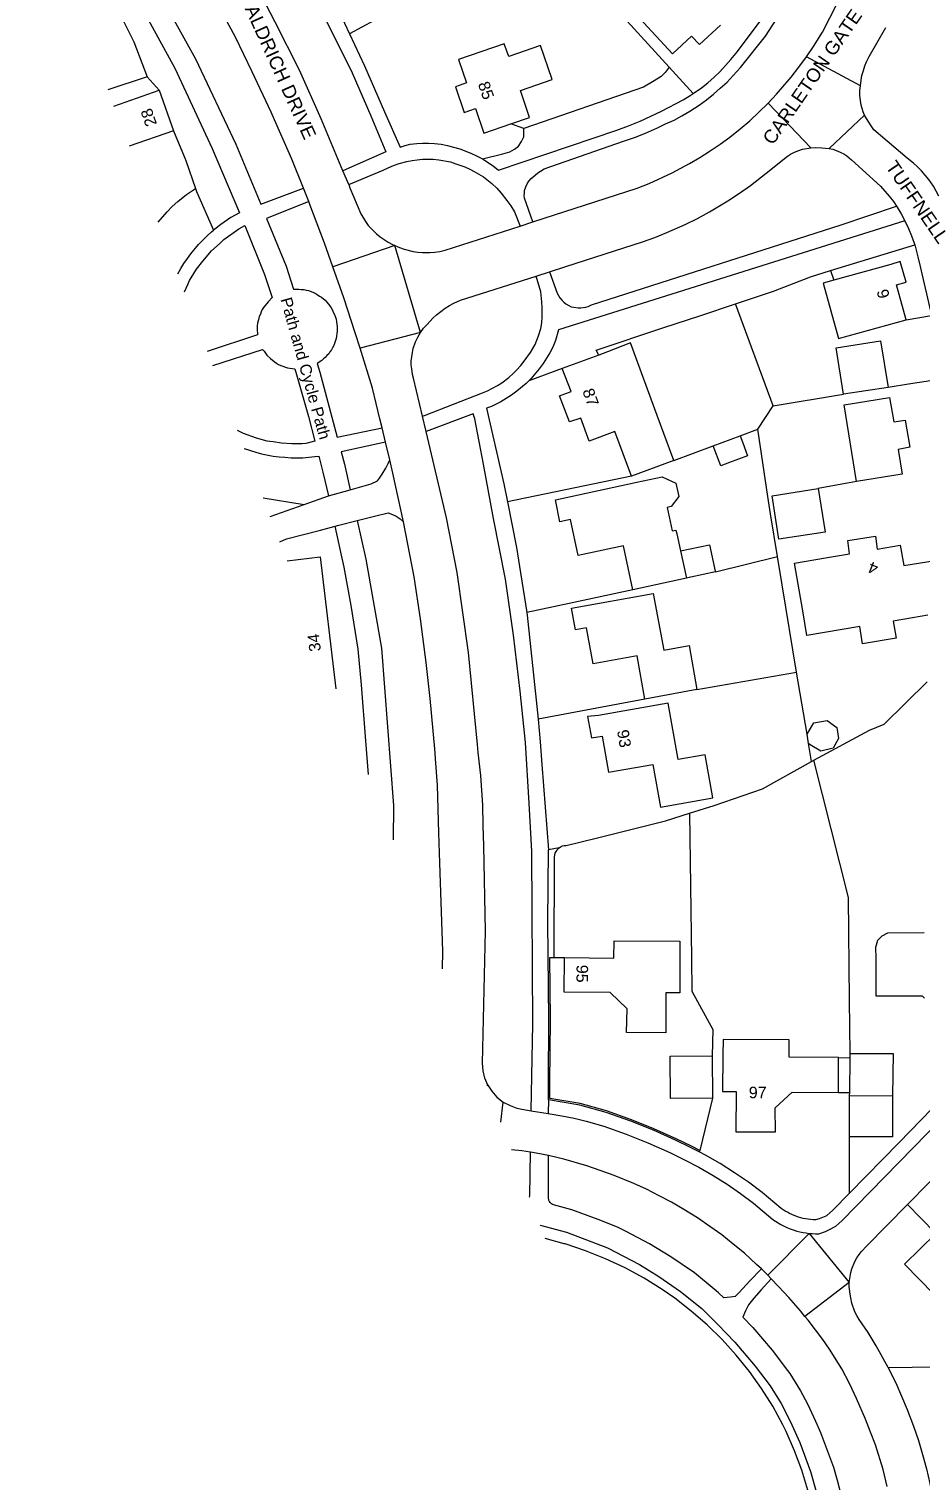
# Model space of a CAD drawing. Header units: millimetres. Extents: x 111502 to 977541, y 8702 to 1044108.
# Drawn here: x 488034.2 to 488150.5, y 241141.6 to 241330.9 of the extents above; entities that cross this region are included whole.
import ezdxf

# ---------------------------------------------------------------- set-up
doc = ezdxf.new("R2010")
doc.units = ezdxf.units.MM
doc.header["$LTSCALE"] = 0.25
doc.linetypes.add('DASHED2', pattern=[9.525, 6.35, -3.175])
doc.layers.add('E HVSS As Laid HV', color=10, linetype='Continuous')
doc.layers.add('X HVSS Site Background', color=8, linetype='Continuous')
doc.styles.add('OS Master Map$1$Standard', font='txt')

# ---------------------------------------------------------------- blocks, each defined once
blk = doc.blocks.new('OS MAP 060722')
at = {"layer": 'X HVSS Site Background', "flags": 128}
for points in [[(-769.78, 2255.59), (-765.28, 2249.89), (-765.28, 2249.89), (-761.18, 2244.14), (-761.18, 2244.14), (-756.18, 2236.89), (-756.18, 2236.89), (-750.43, 2228.09), (-750.43, 2228.09), (-748.03, 2224.29), (-748.03, 2224.29), (-744.13, 2217.84), (-744.13, 2217.84), (-741.93, 2213.94), (-741.93, 2213.94), (-739.63, 2209.59), (-739.63, 2209.59), (-734.33, 2198.89), (-734.33, 2198.89), (-731.88, 2193.29), (-731.88, 2193.29), (-729.93, 2188.59), (-729.93, 2188.59), (-735.53, 2186.14)], [(-675.18, 2200.99), (-674.28, 2202.34), (-674.28, 2202.34), (-673.13, 2204.19), (-673.13, 2204.19), (-671.19, 2207.91)], [(-668.18, 2197.19), (-668.08, 2197.94), (-668.08, 2197.94), (-667.98, 2198.54), (-667.98, 2198.54), (-667.78, 2199.19), (-667.78, 2199.19), (-667.58, 2199.79), (-667.58, 2199.79), (-667.38, 2200.34), (-667.38, 2200.34), (-667.03, 2201.04), (-667.03, 2201.04), (-664.88, 2204.79)], [(-735.53, 2186.14), (-738.38, 2192.89), (-738.38, 2192.89), (-741.18, 2199.24), (-741.18, 2199.24), (-744.33, 2205.49), (-744.33, 2205.49), (-747.98, 2212.59), (-747.98, 2212.59), (-751.93, 2219.64), (-751.93, 2219.64), (-754.28, 2223.59), (-754.28, 2223.59), (-756.73, 2227.44), (-756.73, 2227.44), (-760.38, 2232.85)], [(-740.68, 2183.89), (-742.18, 2187.64), (-742.18, 2187.64), (-744.73, 2193.49), (-744.73, 2193.49), (-744.88, 2193.79), (-744.88, 2193.79), (-747.33, 2199.04), (-747.33, 2199.04), (-749.53, 2203.54), (-749.53, 2203.54), (-752.23, 2208.64)], [(-770.13, 2227.54), (-760.78, 2211.69), (-760.78, 2211.69), (-754.73, 2200.74), (-754.73, 2200.74), (-749.48, 2189.59), (-749.48, 2189.59), (-746.23, 2181.79), (-746.23, 2181.79), (-740.68, 2183.89)], [(-772.48, 2225.74), (-764.03, 2211.64), (-764.03, 2211.64), (-757.43, 2199.49), (-757.43, 2199.49), (-752.53, 2189.04), (-752.53, 2189.04), (-748.98, 2180.69), (-748.98, 2180.69), (-750.13, 2180.04), (-750.13, 2180.04), (-751.43, 2179.14), (-751.43, 2179.14), (-752.03, 2178.69), (-752.03, 2178.69), (-752.37, 2178.41)], [(-696.92, 2206), (-692.63, 2201.39), (-692.63, 2201.39), (-690.18, 2203.69), (-690.18, 2203.69), (-689.13, 2202.59), (-689.13, 2202.59), (-686.38, 2205.09)], [(-707.23, 2215.19), (-693.08, 2199.64)], [(-739.83, 2214.09), (-738.13, 2210.94), (-738.13, 2210.94), (-735.98, 2206.74), (-735.98, 2206.74), (-734.68, 2203.96)], [(-766.63, 2210.69), (-762.73, 2202.94), (-762.73, 2202.94), (-761.03, 2198.39)], [(-689.95, 2196.2), (-688.88, 2196.94), (-688.88, 2196.94), (-688.03, 2197.59), (-688.03, 2197.59), (-687.23, 2198.34), (-687.23, 2198.34), (-686.48, 2199.04), (-686.48, 2199.04), (-685.73, 2199.84), (-685.73, 2199.84), (-685.03, 2200.64), (-685.03, 2200.64), (-684.18, 2201.69), (-684.18, 2201.69), (-680.98, 2205.99), (-680.98, 2205.99), (-678.58, 2209.89)], [(-728.12, 2207.55), (-729.85, 2206.6), (-729.85, 2206.6), (-734.68, 2203.96)], [(-710.83, 2179.49), (-711.88, 2182.59), (-711.88, 2182.59), (-711.93, 2182.94), (-711.93, 2182.94), (-711.88, 2183.24), (-711.88, 2183.24), (-711.88, 2183.59), (-711.88, 2183.59), (-711.73, 2184.04), (-711.73, 2184.04), (-711.53, 2184.44), (-711.53, 2184.44), (-711.33, 2184.79), (-711.33, 2184.79), (-711.03, 2185.14), (-711.03, 2185.14), (-710.53, 2185.59), (-710.53, 2185.59), (-710.18, 2185.89), (-710.18, 2185.89), (-709.83, 2186.09), (-709.83, 2186.09), (-709.33, 2186.39), (-709.33, 2186.39), (-699.03, 2189.99), (-699.03, 2189.99), (-697.58, 2190.49), (-697.58, 2190.49), (-696.13, 2191.04), (-696.13, 2191.04), (-694.58, 2191.74), (-694.58, 2191.74), (-693.53, 2192.24), (-693.53, 2192.24), (-692.43, 2192.74), (-692.43, 2192.74), (-691.43, 2193.29), (-691.43, 2193.29), (-690.38, 2193.89), (-690.38, 2193.89), (-689.18, 2194.69), (-689.18, 2194.69), (-688.23, 2195.39), (-688.23, 2195.39), (-687.28, 2196.14), (-687.28, 2196.14), (-686.43, 2196.89), (-686.43, 2196.89), (-685.53, 2197.69), (-685.53, 2197.69), (-684.73, 2198.54), (-684.73, 2198.54), (-683.78, 2199.59), (-683.78, 2199.59), (-680.53, 2203.69), (-680.53, 2203.69), (-677.08, 2208.99)], [(-734.68, 2203.96), (-732.73, 2199.79), (-732.73, 2199.79), (-730.13, 2193.84), (-730.13, 2193.84), (-728.08, 2189.24), (-728.08, 2189.24), (-727.43, 2189.44), (-727.43, 2189.44), (-726.78, 2189.59), (-726.78, 2189.59), (-725.93, 2189.69), (-725.93, 2189.69), (-725.18, 2189.74), (-725.18, 2189.74), (-724.38, 2189.74), (-724.38, 2189.74), (-723.63, 2189.69), (-723.63, 2189.69), (-722.73, 2189.59), (-722.73, 2189.59), (-721.93, 2189.44), (-721.93, 2189.44), (-721.13, 2189.24), (-721.13, 2189.24), (-720.33, 2188.99), (-720.33, 2188.99), (-718.88, 2188.44), (-718.88, 2188.44), (-718.13, 2188.09), (-718.13, 2188.09), (-717.38, 2187.69)], [(-713.68, 2192.24), (-711.23, 2193.09), (-711.23, 2193.09), (-712.43, 2196.6), (-712.43, 2196.6), (-708.29, 2198.03), (-708.29, 2198.03), (-709.81, 2202.45), (-709.81, 2202.45), (-713.95, 2201.03), (-713.95, 2201.03), (-714.53, 2202.69), (-714.53, 2202.69), (-720.48, 2200.64), (-720.48, 2200.64), (-719.43, 2197.59), (-719.43, 2197.59), (-720.88, 2197.09), (-720.88, 2197.09), (-719.73, 2193.74), (-719.73, 2193.74), (-718.28, 2194.24), (-718.28, 2194.24), (-717.18, 2191.04), (-717.18, 2191.04), (-713.68, 2192.24)], [(-680.18, 2194.94), (-679.08, 2196.14), (-679.08, 2196.14), (-677.18, 2198.34), (-677.18, 2198.34), (-676.18, 2199.64), (-676.18, 2199.64), (-675.18, 2200.99)], [(-668.18, 2197.19), (-675.18, 2200.99)], [(-761.03, 2198.39), (-766.15, 2196.67)], [(-761.03, 2198.39), (-759.43, 2196.64)], [(-693.08, 2199.64), (-693.58, 2198.94), (-693.58, 2198.94), (-694.13, 2198.44), (-694.13, 2198.44), (-695.03, 2197.84), (-695.03, 2197.84), (-696.43, 2197.04), (-696.43, 2197.04), (-711.98, 2191.64)], [(-689.95, 2196.2), (-693.08, 2199.64)], [(-765.35, 2194.57), (-759.43, 2196.64)], [(-759.43, 2196.64), (-757.58, 2191.34)], [(-717.38, 2187.69), (-715.98, 2186.79), (-715.98, 2186.79), (-715.28, 2186.24), (-715.28, 2186.24), (-699.88, 2191.44), (-699.88, 2191.44), (-698.38, 2191.99), (-698.38, 2191.99), (-696.83, 2192.59), (-696.83, 2192.59), (-694.08, 2193.89), (-694.08, 2193.89), (-691.23, 2195.39), (-691.23, 2195.39), (-690.33, 2195.94), (-690.33, 2195.94), (-689.95, 2196.2)], [(-667.63, 2193.39), (-667.83, 2193.84), (-667.83, 2193.84), (-668.08, 2194.69), (-668.08, 2194.69), (-668.18, 2195.29), (-668.18, 2195.29), (-668.23, 2195.94), (-668.23, 2195.94), (-668.23, 2196.59), (-668.23, 2196.59), (-668.18, 2197.19)], [(-710.83, 2179.49), (-697.23, 2183.89), (-697.23, 2183.89), (-695.68, 2184.49), (-695.68, 2184.49), (-692.68, 2185.89), (-692.68, 2185.89), (-690.43, 2187.09), (-690.43, 2187.09), (-689.08, 2187.89), (-689.08, 2187.89), (-687.73, 2188.74), (-687.73, 2188.74), (-686.43, 2189.59), (-686.43, 2189.59), (-685.18, 2190.54), (-685.18, 2190.54), (-683.83, 2191.59), (-683.83, 2191.59), (-682.58, 2192.64), (-682.58, 2192.64), (-680.18, 2194.94)], [(-674.63, 2189.14), (-680.18, 2194.94)], [(-711.98, 2191.64), (-713.68, 2192.24)], [(-672.23, 2189.04), (-667.63, 2193.39)], [(-657.98, 2182.84), (-658.68, 2184.14), (-658.68, 2184.14), (-659.28, 2184.99), (-659.28, 2184.99), (-659.73, 2185.59), (-659.73, 2185.59), (-660.23, 2186.14), (-660.23, 2186.14), (-660.73, 2186.64), (-660.73, 2186.64), (-661.28, 2187.14), (-661.28, 2187.14), (-662.08, 2187.79), (-662.08, 2187.79), (-666.43, 2191.49), (-666.43, 2191.49), (-666.78, 2191.99), (-666.78, 2191.99), (-667.38, 2192.94), (-667.38, 2192.94), (-667.63, 2193.39)], [(-757.58, 2191.34), (-763.36, 2189.33)], [(-757.58, 2191.34), (-755.98, 2187.49)], [(-717.38, 2187.69), (-714.7, 2188.33), (-714.7, 2188.33), (-713.81, 2188.61), (-713.81, 2188.61), (-713.22, 2188.96), (-713.22, 2188.96), (-712.68, 2189.36), (-712.68, 2189.36), (-712.27, 2189.95), (-712.27, 2189.95), (-711.98, 2190.55), (-711.98, 2190.55), (-711.98, 2191.64)], [(-708.63, 2172.99), (-706.53, 2173.69), (-706.53, 2173.69), (-700.18, 2175.74), (-700.18, 2175.74), (-696.53, 2176.89), (-696.53, 2176.89), (-694.93, 2177.44), (-694.93, 2177.44), (-693.38, 2178.09), (-693.38, 2178.09), (-690.98, 2179.14), (-690.98, 2179.14), (-689.38, 2179.94), (-689.38, 2179.94), (-687.83, 2180.79), (-687.83, 2180.79), (-685.43, 2182.24), (-685.43, 2182.24), (-683.93, 2183.24), (-683.93, 2183.24), (-682.48, 2184.24), (-682.48, 2184.24), (-680.43, 2185.84), (-680.43, 2185.84), (-677.68, 2188.04), (-677.68, 2188.04), (-677.28, 2188.29), (-677.28, 2188.29), (-676.83, 2188.54), (-676.83, 2188.54), (-676.33, 2188.74), (-676.33, 2188.74), (-675.73, 2188.94), (-675.73, 2188.94), (-674.63, 2189.14)], [(-674.63, 2189.14), (-674.03, 2189.19), (-674.03, 2189.19), (-673.18, 2189.14), (-673.18, 2189.14), (-672.73, 2189.09), (-672.73, 2189.09), (-672.23, 2189.04)], [(-672.23, 2189.04), (-671.78, 2188.94), (-671.78, 2188.94), (-671.18, 2188.74), (-671.18, 2188.74), (-670.73, 2188.54), (-670.73, 2188.54), (-670.33, 2188.34), (-670.33, 2188.34), (-669.93, 2188.09), (-669.93, 2188.09), (-669.33, 2187.59), (-669.33, 2187.59), (-665.58, 2184.14), (-665.58, 2184.14), (-664.98, 2183.49), (-664.98, 2183.49), (-664.43, 2182.84), (-664.43, 2182.84), (-663.88, 2182.14), (-663.88, 2182.14), (-663.48, 2181.54)], [(-755.98, 2187.49), (-754.72, 2183.85)], [(-734.78, 2184.34), (-730.28, 2186.24), (-730.28, 2186.24), (-729.63, 2186.54), (-729.63, 2186.54), (-728.93, 2186.84), (-728.93, 2186.84), (-728.23, 2187.09), (-728.23, 2187.09), (-727.23, 2187.34), (-727.23, 2187.34), (-726.53, 2187.49), (-726.53, 2187.49), (-725.88, 2187.59), (-725.88, 2187.59), (-725.18, 2187.64), (-725.18, 2187.64), (-723.78, 2187.64), (-723.78, 2187.64), (-723.03, 2187.59), (-723.03, 2187.59), (-721.53, 2187.29), (-721.53, 2187.29), (-720.83, 2187.04), (-720.83, 2187.04), (-719.68, 2186.64), (-719.68, 2186.64), (-719.03, 2186.34), (-719.03, 2186.34), (-718.43, 2186.04), (-718.43, 2186.04), (-717.23, 2185.34), (-717.23, 2185.34), (-716.13, 2184.49), (-716.13, 2184.49), (-715.48, 2183.89), (-715.48, 2183.89), (-714.93, 2183.24), (-714.93, 2183.24), (-714.18, 2182.29), (-714.18, 2182.29), (-713.68, 2181.59), (-713.68, 2181.59), (-713.18, 2180.79), (-713.18, 2180.79), (-712.48, 2178.94)], [(-734.78, 2184.34), (-735.53, 2186.14)], [(-759.6, 2179.45), (-758.42, 2180.79), (-758.42, 2180.79), (-757.75, 2181.48), (-757.75, 2181.48), (-757.02, 2182.16), (-757.02, 2182.16), (-755.9, 2183.05), (-755.9, 2183.05), (-754.72, 2183.85)], [(-754.72, 2183.85), (-754.58, 2183.44), (-754.58, 2183.44), (-752.37, 2178.41)], [(-739.98, 2182.14), (-740.68, 2183.89)], [(-734.78, 2184.34), (-734.63, 2183.94), (-734.63, 2183.94), (-733.18, 2180.54), (-733.18, 2180.54), (-732.58, 2179.54), (-732.58, 2179.54), (-732.23, 2179.04), (-732.23, 2179.04), (-731.83, 2178.59), (-731.83, 2178.59), (-731.18, 2177.94), (-731.18, 2177.94), (-730.68, 2177.54), (-730.68, 2177.54), (-730.18, 2177.19), (-730.18, 2177.19), (-729.63, 2176.84), (-729.63, 2176.84), (-729.08, 2176.54), (-729.08, 2176.54), (-728.76, 2176.4)], [(-739.98, 2182.14), (-745.48, 2179.94), (-745.48, 2179.94), (-742.93, 2173.74), (-742.93, 2173.74), (-741.98, 2170.74), (-741.98, 2170.74), (-741.28, 2170.74), (-741.28, 2170.74), (-740.98, 2170.69), (-740.98, 2170.69), (-740.63, 2170.69), (-740.63, 2170.69), (-740.33, 2170.59), (-740.33, 2170.59), (-740.03, 2170.54), (-740.03, 2170.54), (-739.43, 2170.34), (-739.43, 2170.34), (-739.13, 2170.19), (-739.13, 2170.19), (-738.88, 2170.04), (-738.88, 2170.04), (-738.58, 2169.84), (-738.58, 2169.84), (-738.33, 2169.69), (-738.33, 2169.69), (-737.83, 2169.29), (-737.83, 2169.29), (-737.23, 2168.54), (-737.23, 2168.54), (-737.08, 2168.29), (-737.08, 2168.29), (-736.88, 2167.99), (-736.88, 2167.99), (-736.78, 2167.74), (-736.78, 2167.74), (-736.63, 2167.44), (-736.63, 2167.44), (-736.43, 2166.84), (-736.43, 2166.84), (-736.38, 2166.49), (-736.38, 2166.49), (-736.28, 2165.89), (-736.28, 2165.89), (-736.28, 2165.24), (-736.28, 2165.24), (-736.33, 2164.94), (-736.33, 2164.94), (-736.38, 2164.59), (-736.38, 2164.59), (-736.43, 2164.29), (-736.43, 2164.29), (-736.73, 2163.39), (-736.73, 2163.39), (-736.88, 2163.09), (-736.88, 2163.09), (-737.03, 2162.84), (-737.03, 2162.84), (-737.23, 2162.59), (-737.23, 2162.59), (-737.38, 2162.29), (-737.38, 2162.29), (-737.63, 2162.09), (-737.63, 2162.09), (-737.83, 2161.84), (-737.83, 2161.84), (-738.08, 2161.64), (-738.08, 2161.64), (-738.28, 2161.44), (-738.28, 2161.44), (-738.88, 2161.04), (-738.88, 2161.04), (-738.53, 2159.94), (-738.53, 2159.94), (-736.28, 2151.44), (-736.28, 2151.44), (-730.43, 2152.69)], [(-736.84, 2173.62), (-737.93, 2176.74), (-737.93, 2176.74), (-739.83, 2181.74), (-739.83, 2181.74), (-739.98, 2182.14)], [(-708.63, 2172.99), (-707.63, 2170.19), (-707.63, 2170.19), (-707.48, 2169.89), (-707.48, 2169.89), (-707.28, 2169.59), (-707.28, 2169.59), (-706.98, 2169.24), (-706.98, 2169.24), (-706.78, 2169.04), (-706.78, 2169.04), (-706.53, 2168.84), (-706.53, 2168.84), (-706.13, 2168.59), (-706.13, 2168.59), (-705.83, 2168.44), (-705.83, 2168.44), (-705.48, 2168.39), (-705.48, 2168.39), (-704.93, 2168.29), (-704.93, 2168.29), (-704.58, 2168.29), (-704.58, 2168.29), (-704.28, 2168.34), (-704.28, 2168.34), (-703.93, 2168.39), (-703.93, 2168.39), (-703.63, 2168.49), (-703.63, 2168.49), (-703.18, 2168.69), (-703.18, 2168.69), (-670.68, 2179.09), (-670.68, 2179.09), (-663.48, 2181.54)], [(-663.48, 2181.54), (-663.38, 2181.39), (-663.38, 2181.39), (-662.88, 2180.54), (-662.88, 2180.54), (-662.38, 2179.64)], [(-756.15, 2170.4), (-755.73, 2171.34), (-755.73, 2171.34), (-755.48, 2171.84), (-755.48, 2171.84), (-754.58, 2173.34), (-754.58, 2173.34), (-753.78, 2174.39), (-753.78, 2174.39), (-752.63, 2175.74), (-752.63, 2175.74), (-751.53, 2176.74), (-751.53, 2176.74), (-751.03, 2177.19), (-751.03, 2177.19), (-749.08, 2178.59), (-749.08, 2178.59), (-748.28, 2179.04), (-748.28, 2179.04), (-745.73, 2172.64), (-745.73, 2172.64), (-744.73, 2169.64)], [(-728.76, 2176.4), (-728.18, 2176.14), (-728.18, 2176.14), (-727.58, 2175.94), (-727.58, 2175.94), (-726.38, 2175.64), (-726.38, 2175.64), (-725.78, 2175.54), (-725.78, 2175.54), (-725.18, 2175.49), (-725.18, 2175.49), (-724.18, 2175.49), (-724.18, 2175.49), (-723.58, 2175.54), (-723.58, 2175.54), (-722.93, 2175.64), (-722.93, 2175.64), (-722.23, 2175.79), (-722.23, 2175.79), (-712.48, 2178.94)], [(-712.48, 2178.94), (-710.83, 2179.49)], [(-662.38, 2179.64), (-707.48, 2165.44), (-707.48, 2165.44), (-707.88, 2164.04), (-707.88, 2164.04), (-708.23, 2163.19), (-708.23, 2163.19), (-708.58, 2162.44), (-708.58, 2162.44), (-709.48, 2161.04), (-709.48, 2161.04), (-709.98, 2160.34), (-709.98, 2160.34), (-711.08, 2159.04), (-711.08, 2159.04), (-711.33, 2158.79)], [(-662.38, 2179.64), (-661.93, 2178.64), (-661.93, 2178.64), (-661.53, 2177.69), (-661.53, 2177.69), (-661.18, 2176.74), (-661.18, 2176.74), (-661.11, 2176.52)], [(-757.03, 2172.73), (-757.03, 2172.74), (-757.03, 2172.74), (-756.63, 2173.44), (-756.63, 2173.44), (-756.23, 2174.09), (-756.23, 2174.09), (-755.78, 2174.74), (-755.78, 2174.74), (-755.33, 2175.34), (-755.33, 2175.34), (-754.33, 2176.54), (-754.33, 2176.54), (-753.23, 2177.64), (-753.23, 2177.64), (-752.63, 2178.19), (-752.63, 2178.19), (-752.37, 2178.41)], [(-728.76, 2176.4), (-736.84, 2173.62)], [(-725.43, 2165.09), (-728.76, 2176.4)], [(-672.08, 2173.14), (-661.11, 2176.52)], [(-661.11, 2176.52), (-660.68, 2174.94), (-660.68, 2174.94), (-660.38, 2173.69), (-660.38, 2173.69), (-658.93, 2167.3)], [(-733.3, 2163.03), (-733.93, 2165.04), (-733.93, 2165.04), (-735.43, 2169.59), (-735.43, 2169.59), (-736.84, 2173.62)], [(-662.23, 2166.74), (-663.48, 2171.29), (-663.48, 2171.29), (-662.23, 2171.64), (-662.23, 2171.64), (-662.98, 2174.34), (-662.98, 2174.34), (-664.23, 2173.94), (-664.23, 2173.94), (-671.63, 2171.89)], [(-725.43, 2165.09), (-725.03, 2165.64), (-725.03, 2165.64), (-724.58, 2166.14), (-724.58, 2166.14), (-723.83, 2166.94), (-723.83, 2166.94), (-723.33, 2167.39), (-723.33, 2167.39), (-722.78, 2167.84), (-722.78, 2167.84), (-722.23, 2168.24), (-722.23, 2168.24), (-721.68, 2168.59), (-721.68, 2168.59), (-721.08, 2168.89), (-721.08, 2168.89), (-720.23, 2169.29), (-720.23, 2169.29), (-710.38, 2172.44)], [(-725.18, 2154.19), (-724.93, 2154.29), (-724.93, 2154.29), (-717.38, 2157.24), (-717.38, 2157.24), (-716.73, 2157.49), (-716.73, 2157.49), (-715.43, 2158.19), (-715.43, 2158.19), (-714.83, 2158.54), (-714.83, 2158.54), (-713.93, 2159.24), (-713.93, 2159.24), (-713.38, 2159.74), (-713.38, 2159.74), (-712.88, 2160.24), (-712.88, 2160.24), (-712.38, 2160.79), (-712.38, 2160.79), (-711.93, 2161.34), (-711.93, 2161.34), (-711.13, 2162.49), (-711.13, 2162.49), (-710.83, 2162.99), (-710.83, 2162.99), (-710.53, 2163.54), (-710.53, 2163.54), (-710.28, 2164.09), (-710.28, 2164.09), (-710.08, 2164.64), (-710.08, 2164.64), (-709.78, 2165.59), (-709.78, 2165.59), (-709.63, 2166.34), (-709.63, 2166.34), (-709.58, 2167.14), (-709.58, 2167.14), (-709.58, 2168.29), (-709.58, 2168.29), (-709.63, 2169.09), (-709.63, 2169.09), (-709.78, 2170.39), (-709.78, 2170.39), (-710.38, 2172.44)], [(-710.38, 2172.44), (-708.63, 2172.99)], [(-684.43, 2168.84), (-679.48, 2170.49), (-679.48, 2170.49), (-674.68, 2172.34), (-674.68, 2172.34), (-672.08, 2173.14)], [(-671.63, 2171.89), (-673.03, 2171.49), (-673.03, 2171.49), (-671.03, 2164.29), (-671.03, 2164.29), (-662.23, 2166.74)], [(-672.08, 2173.14), (-671.63, 2171.89)], [(-744.73, 2169.64), (-745.28, 2169.09), (-745.28, 2169.09), (-745.88, 2168.34), (-745.88, 2168.34), (-746.03, 2168.09), (-746.03, 2168.09), (-746.18, 2167.79), (-746.18, 2167.79), (-746.28, 2167.49), (-746.28, 2167.49), (-746.43, 2167.19), (-746.43, 2167.19), (-746.48, 2166.89), (-746.48, 2166.89), (-746.58, 2166.59), (-746.58, 2166.59), (-746.63, 2166.29), (-746.63, 2166.29), (-746.68, 2165.94), (-746.68, 2165.94), (-746.68, 2165.34), (-746.68, 2165.34), (-746.63, 2164.99), (-746.63, 2164.99), (-746.63, 2164.79), (-746.63, 2164.79), (-753.19, 2162.63)], [(-702.23, 2162.14), (-702.58, 2162.79), (-702.58, 2162.79), (-693.78, 2165.74), (-693.78, 2165.74), (-689.08, 2167.24), (-689.08, 2167.24), (-684.43, 2168.84)], [(-679.53, 2155.54), (-684.43, 2168.84)], [(-662.23, 2166.74), (-658.93, 2167.3)], [(-725.43, 2165.09), (-733.3, 2163.03)], [(-725.18, 2154.19), (-726.33, 2159.14), (-726.33, 2159.14), (-726.48, 2159.64), (-726.48, 2159.64), (-726.58, 2160.34), (-726.58, 2160.34), (-726.63, 2160.89), (-726.63, 2160.89), (-726.63, 2161.39), (-726.63, 2161.39), (-726.58, 2161.94), (-726.58, 2161.94), (-726.48, 2162.49), (-726.48, 2162.49), (-726.38, 2162.99), (-726.38, 2162.99), (-726.08, 2163.89), (-726.08, 2163.89), (-725.78, 2164.49), (-725.78, 2164.49), (-725.43, 2165.09)], [(-692.48, 2148.44), (-694.63, 2154.29), (-694.63, 2154.29), (-698.1, 2163.76), (-698.1, 2163.76), (-701.08, 2162.59), (-701.08, 2162.59), (-702.23, 2162.14)], [(-670.38, 2157.04), (-671.33, 2163.09), (-671.33, 2163.09), (-665.58, 2163.99), (-665.58, 2163.99), (-664.58, 2157.94)], [(-752.48, 2160.77), (-745.98, 2162.89)], [(-745.98, 2162.89), (-745.78, 2162.64), (-745.78, 2162.64), (-745.63, 2162.39), (-745.63, 2162.39), (-745.43, 2162.14), (-745.43, 2162.14), (-744.98, 2161.69), (-744.98, 2161.69), (-744.48, 2161.29), (-744.48, 2161.29), (-744.18, 2161.09), (-744.18, 2161.09), (-743.93, 2160.94), (-743.93, 2160.94), (-743.63, 2160.79), (-743.63, 2160.79), (-742.73, 2160.49), (-742.73, 2160.49), (-742.13, 2160.39), (-742.13, 2160.39), (-741.78, 2160.34), (-741.78, 2160.34), (-741.58, 2159.64), (-741.58, 2159.64), (-740.03, 2154.14), (-740.03, 2154.14), (-739.18, 2150.94), (-739.18, 2150.94), (-740.38, 2150.64), (-740.38, 2150.64), (-740.83, 2150.59), (-740.83, 2150.59), (-742.18, 2150.59), (-742.18, 2150.59), (-743.53, 2150.69), (-743.53, 2150.69), (-744.63, 2150.84), (-744.63, 2150.84), (-745.03, 2150.89), (-745.03, 2150.89), (-745.38, 2150.94), (-745.38, 2150.94), (-746.78, 2151.34), (-746.78, 2151.34), (-748.48, 2151.94), (-748.48, 2151.94), (-749.27, 2152.32)], [(-730.43, 2152.69), (-730.73, 2153.84), (-730.73, 2153.84), (-731.68, 2157.84), (-731.68, 2157.84), (-733.3, 2163.03)], [(-702.23, 2162.14), (-706.98, 2160.39)], [(-706.98, 2160.39), (-711.33, 2158.79)], [(-697.98, 2146.39), (-700.13, 2152.19), (-700.13, 2152.19), (-703.48, 2150.94), (-703.48, 2150.94), (-704.58, 2153.94), (-704.58, 2153.94), (-706.03, 2153.44), (-706.03, 2153.44), (-707.33, 2156.84), (-707.33, 2156.84), (-705.83, 2157.39), (-705.83, 2157.39), (-706.98, 2160.39)], [(-711.33, 2158.79), (-711.68, 2158.44), (-711.68, 2158.44), (-712.88, 2157.44), (-712.88, 2157.44), (-713.58, 2156.94), (-713.58, 2156.94), (-714.98, 2156.04), (-714.98, 2156.04), (-716.18, 2155.44), (-716.18, 2155.44), (-716.83, 2155.24), (-716.83, 2155.24), (-714.58, 2145.39), (-714.58, 2145.39), (-714.11, 2143.04)], [(-661.93, 2158.36), (-664.58, 2157.94)], [(-657.07, 2159.11), (-661.93, 2158.36)], [(-679.53, 2155.54), (-670.38, 2157.04)], [(-664.58, 2157.94), (-670.38, 2157.04)], [(-668.68, 2145.69), (-670.28, 2155.69), (-670.28, 2155.69), (-664.38, 2156.64), (-664.38, 2156.64), (-663.83, 2153.44), (-663.83, 2153.44), (-662.33, 2153.69), (-662.33, 2153.69), (-661.73, 2150.14), (-661.73, 2150.14), (-663.28, 2149.84), (-663.28, 2149.84), (-662.73, 2146.64), (-662.73, 2146.64), (-668.68, 2145.69)], [(-711.03, 2063.74), (-710.83, 2075.09), (-710.83, 2075.09), (-710.88, 2089.84), (-710.88, 2089.84), (-710.93, 2097.49), (-710.93, 2097.49), (-711.28, 2103.79), (-711.28, 2103.79), (-711.78, 2111.69), (-711.78, 2111.69), (-712.48, 2118.39), (-712.48, 2118.39), (-713.33, 2125.69), (-713.33, 2125.69), (-714.38, 2132.99), (-714.38, 2132.99), (-715.93, 2140.89), (-715.93, 2140.89), (-717.23, 2147.94), (-717.23, 2147.94), (-718.38, 2153.84), (-718.38, 2153.84), (-718.58, 2154.49), (-718.58, 2154.49), (-724.68, 2152.2)], [(-681.53, 2152.49), (-679.53, 2155.54)], [(-729.98, 2150.79), (-730.43, 2152.69)], [(-724.68, 2152.2), (-725.18, 2154.19)], [(-683.83, 2151.64), (-681.53, 2152.49)], [(-678.98, 2135.94), (-679.88, 2141.49), (-679.88, 2141.49), (-680.22, 2143.75), (-680.22, 2143.75), (-681.53, 2152.49)], [(-729.98, 2150.79), (-735.78, 2149.54), (-735.78, 2149.54), (-735.33, 2147.94), (-735.33, 2147.94), (-734.57, 2144.61)], [(-729.43, 2148.51), (-729.98, 2150.79)], [(-716.68, 2067.09), (-717.08, 2067.99), (-717.08, 2067.99), (-717.28, 2068.94), (-717.28, 2068.94), (-717.38, 2069.94), (-717.38, 2069.94), (-716.98, 2087.14), (-716.98, 2087.14), (-717.18, 2098.24), (-717.18, 2098.24), (-717.28, 2100.89), (-717.28, 2100.89), (-717.33, 2103.54), (-717.33, 2103.54), (-717.58, 2107.39), (-717.58, 2107.39), (-717.93, 2110.39), (-717.93, 2110.39), (-718.03, 2111.44), (-718.03, 2111.44), (-719.18, 2123.44), (-719.18, 2123.44), (-720.68, 2133.84), (-720.68, 2133.84), (-722.03, 2140.94), (-722.03, 2140.94), (-724.68, 2152.2)], [(-687.32, 2150.35), (-683.83, 2151.64)], [(-683.83, 2151.64), (-683.49, 2150.72), (-683.49, 2150.72), (-682.86, 2149.01), (-682.86, 2149.01), (-685.22, 2148.14), (-685.22, 2148.14), (-686.35, 2147.72), (-686.35, 2147.72), (-687.32, 2150.35)], [(-748.38, 2149.99), (-748.38, 2149.99), (-748.38, 2149.99), (-746.88, 2149.49), (-746.88, 2149.49), (-746.13, 2149.29), (-746.13, 2149.29), (-744.63, 2148.99), (-744.63, 2148.99), (-743.83, 2148.89), (-743.83, 2148.89), (-743.08, 2148.84), (-743.08, 2148.84), (-742.28, 2148.79), (-742.28, 2148.79), (-740.73, 2148.79), (-740.73, 2148.79), (-739.98, 2148.84), (-739.98, 2148.84), (-739.18, 2148.94), (-739.18, 2148.94), (-738.68, 2148.99), (-738.68, 2148.99), (-738.13, 2146.89), (-738.13, 2146.89), (-737.41, 2143.8)], [(-692.48, 2148.44), (-687.32, 2150.35)], [(-734.57, 2144.61), (-731.87, 2145.37), (-731.87, 2145.37), (-731.02, 2145.79), (-731.02, 2145.79), (-730.76, 2146.11), (-730.76, 2146.11), (-730.43, 2146.63), (-730.43, 2146.63), (-729.94, 2147.44), (-729.94, 2147.44), (-729.65, 2148.04), (-729.65, 2148.04), (-729.43, 2148.51)], [(-727.63, 2140.44), (-729.03, 2146.79), (-729.03, 2146.79), (-729.43, 2148.51)], [(-692.48, 2148.44), (-697.98, 2146.39)], [(-697.98, 2146.39), (-714.11, 2143.04)], [(-697.78, 2131.59), (-699.03, 2137.29), (-699.03, 2137.29), (-704.93, 2136.04), (-704.93, 2136.04), (-705.93, 2140.74), (-705.93, 2140.74), (-707.28, 2140.44), (-707.28, 2140.44), (-707.88, 2143.29), (-707.88, 2143.29), (-697.28, 2145.59), (-697.28, 2145.59), (-693.97, 2146.31), (-693.97, 2146.31), (-692.2, 2145.45), (-692.2, 2145.45), (-691.83, 2143.73), (-691.83, 2143.73), (-692.81, 2142.43), (-692.81, 2142.43), (-693.33, 2142.32), (-693.33, 2142.32), (-692.67, 2139.25), (-692.67, 2139.25), (-692.18, 2139.36), (-692.18, 2139.36), (-692.08, 2138.89), (-692.08, 2138.89), (-691.59, 2136.64)], [(-673.68, 2144.79), (-672.78, 2139.09), (-672.78, 2139.09), (-678.78, 2138.19), (-678.78, 2138.19), (-679.68, 2143.84), (-679.68, 2143.84), (-673.68, 2144.79)], [(-668.68, 2145.69), (-673.68, 2144.79)], [(-745.93, 2143.55), (-740.58, 2142.69)], [(-740.58, 2142.69), (-737.41, 2143.8)], [(-737.41, 2143.8), (-734.57, 2144.61)], [(-714.11, 2143.04), (-712.93, 2137.09), (-712.93, 2137.09), (-712.53, 2134.62)], [(-745.01, 2141.15), (-740.58, 2142.69)], [(-733.67, 2140.62), (-731.42, 2141.18), (-731.42, 2141.18), (-729.63, 2141.6), (-729.63, 2141.6), (-729.09, 2141.38), (-729.09, 2141.38), (-728.61, 2141.16), (-728.61, 2141.16), (-728.06, 2140.83), (-728.06, 2140.83), (-727.63, 2140.44)], [(-743.75, 2137.85), (-742.86, 2138.2), (-742.86, 2138.2), (-738.43, 2139.34), (-738.43, 2139.34), (-736.53, 2139.89)], [(-736.53, 2139.89), (-736.07, 2140.02), (-736.07, 2140.02), (-733.67, 2140.62)], [(-732.22, 2107.55), (-732.53, 2111.94), (-732.53, 2111.94), (-733.13, 2119.19), (-733.13, 2119.19), (-733.53, 2123.84), (-733.53, 2123.84), (-734.48, 2129.54), (-734.48, 2129.54), (-735.38, 2134.54), (-735.38, 2134.54), (-735.72, 2136.1), (-735.72, 2136.1), (-736.53, 2139.89)], [(-733.67, 2140.62), (-732.53, 2135.59), (-732.53, 2135.59), (-730.53, 2123.99), (-730.53, 2123.99), (-728.93, 2103.49), (-728.93, 2103.49), (-728.98, 2099.04), (-728.98, 2099.04), (-728.98, 2099.03)], [(-722.58, 2082.24), (-722.53, 2084.54), (-722.53, 2084.54), (-722.93, 2096.04), (-722.93, 2096.04), (-723.03, 2099.94), (-723.03, 2099.94), (-723.23, 2106.14), (-723.23, 2106.14), (-723.48, 2109.59), (-723.48, 2109.59), (-723.58, 2110.89), (-723.58, 2110.89), (-724.18, 2117.44), (-724.18, 2117.44), (-724.68, 2122.14), (-724.68, 2122.14), (-725.43, 2127.79), (-725.43, 2127.79), (-726.28, 2133.29), (-726.28, 2133.29), (-727.63, 2140.44)], [(-691.59, 2136.64), (-687.81, 2137.46), (-687.81, 2137.46), (-687.07, 2134), (-687.07, 2134), (-687.05, 2133.92)], [(-659.39, 2128.27), (-661.38, 2127.94), (-661.38, 2127.94), (-663.91, 2127.52), (-663.91, 2127.52), (-663.53, 2125.29), (-663.53, 2125.29), (-667.89, 2124.56), (-667.89, 2124.56), (-668.26, 2126.79), (-668.26, 2126.79), (-675.15, 2125.65), (-675.15, 2125.65), (-675.69, 2128.86), (-675.69, 2128.86), (-676.74, 2135.06), (-676.74, 2135.06), (-672.73, 2135.74), (-672.73, 2135.74), (-669.58, 2136.29), (-669.58, 2136.29), (-669.83, 2137.99), (-669.83, 2137.99), (-666.23, 2138.59), (-666.23, 2138.59), (-665.98, 2136.89), (-665.98, 2136.89), (-662.98, 2137.39), (-662.98, 2137.39), (-662.53, 2134.74), (-662.53, 2134.74), (-656.53, 2135.69)], [(-742.81, 2135.37), (-738.48, 2135.89), (-738.48, 2135.89), (-736.47, 2118.71)], [(-691.59, 2136.64), (-690.83, 2133.1)], [(-687.05, 2133.92), (-678.98, 2135.94)], [(-676.48, 2120.84), (-678.37, 2132.23), (-678.37, 2132.23), (-678.98, 2135.94)], [(-712.53, 2134.62), (-711.58, 2128.61)], [(-687.05, 2133.92), (-690.24, 2133.23), (-690.24, 2133.23), (-690.25, 2133.23), (-690.25, 2133.23), (-690.31, 2133.22), (-690.31, 2133.22), (-690.83, 2133.1)], [(-697.78, 2131.59), (-706.07, 2129.8)], [(-690.83, 2133.1), (-697.78, 2131.59)], [(-706.07, 2129.8), (-711.58, 2128.61)], [(-696.23, 2117.34), (-697.23, 2122.99), (-697.23, 2122.99), (-702.98, 2121.94), (-702.98, 2121.94), (-703.83, 2126.64), (-703.83, 2126.64), (-705.28, 2126.39), (-705.28, 2126.39), (-705.78, 2129.19), (-705.78, 2129.19), (-695.13, 2131.09), (-695.13, 2131.09), (-693.78, 2123.74), (-693.78, 2123.74), (-690.48, 2124.34), (-690.48, 2124.34), (-689.48, 2118.59)], [(-711.58, 2128.61), (-711.53, 2128.29), (-711.53, 2128.29), (-710.28, 2116.39), (-710.28, 2116.39), (-710.14, 2114.76)], [(-689.48, 2118.59), (-676.48, 2120.84)], [(-675.12, 2112.78), (-676.48, 2120.84)], [(-689.48, 2118.59), (-696.23, 2117.34)], [(-674.22, 2109.41), (-666.98, 2113.29), (-666.98, 2113.29), (-665.08, 2114.09), (-665.08, 2114.09), (-659.48, 2119.59)], [(-696.23, 2117.34), (-710.14, 2114.76)], [(-695.18, 2108.84), (-694.18, 2103.29), (-694.18, 2103.29), (-687.38, 2104.49), (-687.38, 2104.49), (-688.38, 2110.09), (-688.38, 2110.09), (-691.88, 2109.49), (-691.88, 2109.49), (-693.18, 2116.84), (-693.18, 2116.84), (-702.28, 2115.24), (-702.28, 2115.24), (-703.68, 2115.09), (-703.68, 2115.09), (-703.18, 2112.29), (-703.18, 2112.29), (-701.78, 2112.54), (-701.78, 2112.54), (-700.98, 2107.84), (-700.98, 2107.84), (-695.18, 2108.84)], [(-710.14, 2114.76), (-709.88, 2111.79), (-709.88, 2111.79), (-709.63, 2108.84), (-709.63, 2108.84), (-708.78, 2097.74)], [(-675.12, 2112.78), (-674.93, 2113.09), (-674.93, 2113.09), (-674.23, 2114.27), (-674.23, 2114.27), (-672.5, 2114.55), (-672.5, 2114.55), (-671.23, 2113.65), (-671.23, 2113.65), (-671.04, 2112.23), (-671.04, 2112.23), (-671.7, 2110.96), (-671.7, 2110.96), (-673.32, 2110.56), (-673.32, 2110.56), (-674.7, 2111.42), (-674.7, 2111.42), (-674.92, 2111.56)], [(-674.92, 2111.56), (-675.12, 2112.78)], [(-674.53, 2109.24), (-674.92, 2111.56)], [(-690.43, 2102.49), (-687.23, 2103.49), (-687.23, 2103.49), (-680.93, 2105.69), (-680.93, 2105.69), (-674.53, 2109.24)], [(-674.53, 2109.24), (-674.22, 2109.41)], [(-669.53, 2071.19), (-669.6, 2078.15), (-669.6, 2078.15), (-669.73, 2091.54), (-669.73, 2091.54), (-674.22, 2109.41)], [(-707.38, 2097.99), (-707.13, 2098.14), (-707.13, 2098.14), (-706.93, 2098.24), (-706.93, 2098.24), (-706.73, 2098.29), (-706.73, 2098.29), (-706.48, 2098.29), (-706.48, 2098.29), (-702.38, 2099.29), (-702.38, 2099.29), (-693.53, 2101.49), (-693.53, 2101.49), (-690.43, 2102.49)], [(-690.43, 2102.49), (-690.18, 2083.56), (-690.18, 2083.56), (-690.13, 2079.34), (-690.13, 2079.34), (-687.38, 2074.34), (-687.38, 2074.34), (-687.48, 2070.89)], [(-708.78, 2065.19), (-708.78, 2067.39), (-708.78, 2067.39), (-708.73, 2075.64), (-708.73, 2075.64), (-708.88, 2088.29), (-708.88, 2088.29), (-708.78, 2097.74)], [(-707.38, 2097.99), (-708.78, 2097.74)], [(-707.38, 2097.99), (-707.68, 2097.69), (-707.68, 2097.69), (-707.83, 2097.49), (-707.83, 2097.49), (-707.93, 2097.29), (-707.93, 2097.29), (-707.98, 2097.09), (-707.98, 2097.09), (-708.03, 2096.79), (-708.03, 2096.79), (-708.08, 2083.69)], [(-674.85, 2047.79), (-674.45, 2047.76), (-674.45, 2047.76), (-674.04, 2047.74), (-674.04, 2047.74), (-673.58, 2047.74), (-673.58, 2047.74), (-672.73, 2048.04), (-672.73, 2048.04), (-672.28, 2048.24), (-672.28, 2048.24), (-671.38, 2048.74), (-671.38, 2048.74), (-670.58, 2049.44), (-670.58, 2049.44), (-642.73, 2077.94)], [(-659.82, 2078.41), (-660.08, 2078.69), (-660.08, 2078.69), (-666.13, 2078.69), (-666.13, 2078.69), (-666.13, 2083.59), (-666.13, 2083.59), (-666.16, 2085.04), (-666.16, 2085.04), (-665.92, 2085.95), (-665.92, 2085.95), (-665.34, 2086.53), (-665.34, 2086.53), (-664.62, 2086.94), (-664.62, 2086.94), (-659.88, 2086.98)], [(-706.68, 2083.69), (-700.28, 2083.64), (-700.28, 2083.64), (-700.23, 2085.89), (-700.23, 2085.89), (-691.68, 2085.84), (-691.68, 2085.84), (-691.68, 2083.79), (-691.68, 2083.79), (-691.68, 2079.09), (-691.68, 2079.09), (-693.48, 2079.09), (-693.48, 2079.09), (-693.48, 2073.89), (-693.48, 2073.89), (-698.63, 2073.94), (-698.63, 2073.94), (-698.53, 2077.04), (-698.53, 2077.04), (-700.73, 2079.14), (-700.73, 2079.14), (-706.73, 2079.19), (-706.73, 2079.19), (-706.68, 2083.69)], [(-689.07, 2058.58), (-690.18, 2059.16), (-690.18, 2059.16), (-692.14, 2060.11), (-692.14, 2060.11), (-695.05, 2061.41), (-695.05, 2061.41), (-697.98, 2062.59), (-697.98, 2062.59), (-701.22, 2063.73), (-701.22, 2063.73), (-704.64, 2064.69), (-704.64, 2064.69), (-708.58, 2065.36), (-708.58, 2065.36), (-708.58, 2067.39), (-708.58, 2067.39), (-708.53, 2075.64), (-708.53, 2075.64), (-708.62, 2083.69), (-708.62, 2083.69), (-708.08, 2083.69)], [(-708.08, 2083.69), (-706.68, 2083.69)], [(-671.01, 2070.67), (-677.44, 2070.72), (-677.44, 2070.72), (-677.45, 2072.98), (-677.45, 2072.98), (-686.04, 2073.05), (-686.04, 2073.05), (-686.07, 2071), (-686.07, 2071), (-686.14, 2066.28), (-686.14, 2066.28), (-684.33, 2066.25), (-684.33, 2066.25), (-684.41, 2061.03), (-684.41, 2061.03), (-679.24, 2061.01), (-679.24, 2061.01), (-679.29, 2064.12), (-679.29, 2064.12), (-677.05, 2066.19), (-677.05, 2066.19), (-671.03, 2066.15)], [(-669.53, 2070.66), (-669.53, 2071.19)], [(-669.53, 2071.19), (-663.93, 2071.19), (-663.93, 2071.19), (-663.98, 2065.69)], [(-687.43, 2065.39), (-692.88, 2065.34), (-692.88, 2065.34), (-692.93, 2070.84), (-692.93, 2070.84), (-687.48, 2070.89)], [(-687.48, 2070.89), (-687.43, 2065.39)], [(-671.03, 2066.15), (-671.01, 2070.67)], [(-671.01, 2070.67), (-669.53, 2070.66)], [(-669.57, 2066.14), (-669.53, 2070.66)], [(-716.82, 2067.1), (-716.68, 2067.09)], [(-716.68, 2067.09), (-716.13, 2066.29), (-716.13, 2066.29), (-715.48, 2065.54), (-715.48, 2065.54), (-714.68, 2064.89)], [(-687.43, 2065.39), (-689.07, 2058.58)], [(-671.03, 2066.15), (-669.57, 2066.14)], [(-669.58, 2065.74), (-669.57, 2066.14)], [(-669.58, 2060.34), (-669.58, 2065.74)], [(-669.58, 2065.74), (-663.98, 2065.69)], [(-663.98, 2065.69), (-663.98, 2060.34), (-663.98, 2060.34), (-669.58, 2060.34)], [(-714.98, 2062.27), (-714.68, 2064.89)], [(-714.68, 2064.89), (-713.78, 2064.44), (-713.78, 2064.44), (-712.88, 2064.09), (-712.88, 2064.09), (-712.23, 2063.94), (-712.23, 2063.94), (-711.03, 2063.74)], [(-711.03, 2063.74), (-708.83, 2063.39)], [(-708.78, 2065.19), (-708.83, 2063.39)], [(-708.83, 2063.39), (-707.03, 2063.09), (-707.03, 2063.09), (-705.43, 2062.79), (-705.43, 2062.79), (-703.88, 2062.39), (-703.88, 2062.39), (-701.58, 2061.74), (-701.58, 2061.74), (-698.68, 2060.71), (-698.68, 2060.71), (-695.83, 2059.57), (-695.83, 2059.57), (-692.99, 2058.3), (-692.99, 2058.3), (-691.08, 2057.37), (-691.08, 2057.37), (-689.19, 2056.39), (-689.19, 2056.39), (-687.34, 2055.33), (-687.34, 2055.33), (-685.54, 2054.19), (-685.54, 2054.19), (-683.79, 2052.99), (-683.79, 2052.99), (-682.1, 2051.71), (-682.1, 2051.71), (-679.57, 2049.59), (-679.57, 2049.59), (-679.24, 2049.37), (-679.24, 2049.37), (-678.9, 2049.15), (-678.9, 2049.15), (-678.55, 2048.95), (-678.55, 2048.95), (-678.19, 2048.76), (-678.19, 2048.76), (-677.83, 2048.59), (-677.83, 2048.59), (-677.46, 2048.43), (-677.46, 2048.43), (-676.81, 2048.2), (-676.81, 2048.2), (-676.43, 2048.09), (-676.43, 2048.09), (-676.04, 2047.99), (-676.04, 2047.99), (-675.64, 2047.91), (-675.64, 2047.91), (-675.25, 2047.84), (-675.25, 2047.84), (-674.85, 2047.79)], [(-689.16, 2058.4), (-690.27, 2058.98), (-690.27, 2058.98), (-692.23, 2059.93), (-692.23, 2059.93), (-695.12, 2061.23), (-695.12, 2061.23), (-698.05, 2062.4), (-698.05, 2062.4), (-701.28, 2063.54), (-701.28, 2063.54), (-704.68, 2064.49), (-704.68, 2064.49), (-708.78, 2065.19)], [(-658.88, 2064), (-663.14, 2059.63)], [(-662.06, 2051.54), (-651.08, 2062.7)], [(-669.58, 2053.04), (-669.58, 2060.34)], [(-663.14, 2059.63), (-669.58, 2053.04)], [(-711.13, 2058.36), (-712.23, 2058.54), (-712.23, 2058.54), (-713.61, 2058.68)], [(-711.27, 2052.53), (-711.26, 2052.54), (-711.26, 2052.54), (-711.24, 2052.58), (-711.24, 2052.58), (-711.24, 2052.61), (-711.24, 2052.61), (-711.22, 2052.67), (-711.22, 2052.67), (-711.13, 2058.36)], [(-708.78, 2057.93), (-710.38, 2058.24), (-710.38, 2058.24), (-711.13, 2058.36)], [(-681.07, 2043.16), (-681.68, 2043.74), (-681.68, 2043.74), (-683.28, 2045.19), (-683.28, 2045.19), (-684.73, 2046.39), (-684.73, 2046.39), (-686.23, 2047.59), (-686.23, 2047.59), (-687.78, 2048.69), (-687.78, 2048.69), (-689.38, 2049.79), (-689.38, 2049.79), (-691.18, 2050.89), (-691.18, 2050.89), (-692.78, 2051.84), (-692.78, 2051.84), (-694.38, 2052.69), (-694.38, 2052.69), (-696.03, 2053.54), (-696.03, 2053.54), (-697.68, 2054.29), (-697.68, 2054.29), (-700.23, 2055.34), (-700.23, 2055.34), (-702.03, 2055.99), (-702.03, 2055.99), (-703.78, 2056.59), (-703.78, 2056.59), (-706.78, 2057.44), (-706.78, 2057.44), (-708.58, 2057.89), (-708.58, 2057.89), (-708.78, 2057.93)], [(-681.07, 2043.16), (-682.55, 2041.62), (-682.55, 2041.62), (-683.94, 2040.11), (-683.94, 2040.11), (-684.49, 2039.59), (-684.49, 2039.59), (-685.08, 2039.46), (-685.08, 2039.46), (-685.94, 2039.38), (-685.94, 2039.38), (-686.63, 2040.04), (-686.63, 2040.04), (-686.93, 2040.29), (-686.93, 2040.29), (-689.78, 2042.64), (-689.78, 2042.64), (-692.83, 2044.74), (-692.83, 2044.74), (-695.63, 2046.44), (-695.63, 2046.44), (-698.68, 2048.04), (-698.68, 2048.04), (-699.78, 2048.59), (-699.78, 2048.59), (-702.33, 2049.59), (-702.33, 2049.59), (-705.73, 2050.84), (-705.73, 2050.84), (-708.13, 2051.49), (-708.13, 2051.49), (-708.25, 2051.55), (-708.25, 2051.55), (-708.4, 2051.65), (-708.4, 2051.65), (-708.5, 2051.75), (-708.5, 2051.75), (-708.56, 2051.82), (-708.56, 2051.82), (-708.63, 2051.92), (-708.63, 2051.92), (-708.65, 2051.95), (-708.65, 2051.95), (-708.67, 2052), (-708.67, 2052), (-708.71, 2052.08), (-708.71, 2052.08), (-708.72, 2052.12), (-708.72, 2052.12), (-708.74, 2052.17), (-708.74, 2052.17), (-708.75, 2052.21), (-708.75, 2052.21), (-708.77, 2052.3), (-708.77, 2052.3), (-708.78, 2052.39), (-708.78, 2052.39), (-708.78, 2057.93)], [(-689.07, 2058.58), (-689.16, 2058.4)], [(-669.58, 2053.04), (-671.78, 2050.79), (-671.78, 2050.79), (-672.58, 2050.09), (-672.58, 2050.09), (-672.68, 2050.04), (-672.68, 2050.04), (-673.53, 2049.69), (-673.53, 2049.69), (-674.01, 2049.54), (-674.01, 2049.54), (-674.33, 2049.55), (-674.33, 2049.55), (-674.66, 2049.58), (-674.66, 2049.58), (-674.98, 2049.62), (-674.98, 2049.62), (-675.31, 2049.68), (-675.31, 2049.68), (-675.63, 2049.74), (-675.63, 2049.74), (-675.95, 2049.83), (-675.95, 2049.83), (-676.25, 2049.91), (-676.25, 2049.91), (-676.8, 2050.11), (-676.8, 2050.11), (-677.09, 2050.23), (-677.09, 2050.23), (-677.39, 2050.38), (-677.39, 2050.38), (-677.68, 2050.53), (-677.68, 2050.53), (-677.97, 2050.69), (-677.97, 2050.69), (-678.25, 2050.87), (-678.25, 2050.87), (-678.48, 2051.03), (-678.48, 2051.03), (-680.98, 2053.12), (-680.98, 2053.12), (-682.74, 2054.45), (-682.74, 2054.45), (-684.55, 2055.69), (-684.55, 2055.69), (-686.41, 2056.87), (-686.41, 2056.87), (-688.33, 2057.97), (-688.33, 2057.97), (-689.16, 2058.4)], [(-669.63, 2041.39), (-669.53, 2042.19), (-669.53, 2042.19), (-669.43, 2042.69), (-669.43, 2042.69), (-669.28, 2043.19), (-669.28, 2043.19), (-668.88, 2044.14), (-668.88, 2044.14), (-668.63, 2044.59), (-668.63, 2044.59), (-668.33, 2045.04), (-668.33, 2045.04), (-668.03, 2045.44), (-668.03, 2045.44), (-667.38, 2046.14), (-667.38, 2046.14), (-662.06, 2051.54)], [(-662.06, 2051.54), (-660.36, 2049.81)], [(-709.86, 2048.84), (-706.43, 2047.94), (-706.43, 2047.94), (-701.08, 2045.89), (-701.08, 2045.89), (-696.93, 2043.74), (-696.93, 2043.74), (-694.43, 2042.19), (-694.43, 2042.19), (-691.58, 2040.24), (-691.58, 2040.24), (-688.83, 2037.99), (-688.83, 2037.99), (-686.73, 2035.94), (-686.73, 2035.94), (-684.53, 2033.64), (-684.53, 2033.64), (-681.88, 2030.49), (-681.88, 2030.49), (-679.93, 2027.94), (-679.93, 2027.94), (-678.48, 2025.64), (-678.48, 2025.64), (-677.53, 2023.79), (-677.53, 2023.79), (-677.08, 2022.84), (-677.08, 2022.84), (-676.08, 2020.54), (-676.08, 2020.54), (-674.68, 2016.79), (-674.68, 2016.79), (-673.93, 2014.19)], [(-660.36, 2049.81), (-658.36, 2047.77)], [(-675.01, 2014.36), (-675.8, 2016.95), (-675.8, 2016.95), (-676.74, 2019.49), (-676.74, 2019.49), (-677.83, 2021.97), (-677.83, 2021.97), (-678.27, 2022.87), (-678.27, 2022.87), (-679.58, 2025.27), (-679.58, 2025.27), (-681.03, 2027.59), (-681.03, 2027.59), (-682.62, 2029.81), (-682.62, 2029.81), (-684.34, 2031.94), (-684.34, 2031.94), (-686.17, 2033.97), (-686.17, 2033.97), (-688.13, 2035.88), (-688.13, 2035.88), (-690.19, 2037.68), (-690.19, 2037.68), (-692.35, 2039.36), (-692.35, 2039.36), (-693.96, 2040.48), (-693.96, 2040.48), (-696.33, 2041.96), (-696.33, 2041.96), (-698.8, 2043.29), (-698.8, 2043.29), (-701.34, 2044.48), (-701.34, 2044.48), (-703.94, 2045.52), (-703.94, 2045.52), (-706.6, 2046.41), (-706.6, 2046.41), (-706.72, 2046.44), (-706.72, 2046.44), (-709.21, 2047.13)], [(-674.85, 2047.79), (-680.23, 2042.34)], [(-674.85, 2047.79), (-669.63, 2041.39)], [(-654.55, 2043.88), (-656.91, 2041.56), (-656.91, 2041.56), (-658.62, 2039.89), (-658.62, 2039.89), (-662.43, 2043.78), (-662.43, 2043.78), (-658.36, 2047.77)], [(-680.23, 2042.34), (-681.07, 2043.16)], [(-679.79, 2041.89), (-681.1, 2040.44), (-681.1, 2040.44), (-682.04, 2039.37), (-682.04, 2039.37), (-682.72, 2038.48), (-682.72, 2038.48), (-683.13, 2037.71), (-683.13, 2037.71), (-683.47, 2036.89), (-683.47, 2036.89), (-682.18, 2035.54), (-682.18, 2035.54), (-679.68, 2032.59), (-679.68, 2032.59), (-677.68, 2029.94), (-677.68, 2029.94), (-677.38, 2029.54), (-677.38, 2029.54), (-675.98, 2027.29), (-675.98, 2027.29), (-675.08, 2025.59), (-675.08, 2025.59), (-674.03, 2023.34), (-674.03, 2023.34), (-673.38, 2021.84), (-673.38, 2021.84), (-671.68, 2017.34), (-671.68, 2017.34), (-671.18, 2015.64), (-671.18, 2015.64), (-670.63, 2013.49)], [(-679.79, 2041.89), (-680.23, 2042.34)], [(-675.39, 2036.98), (-675.98, 2037.69), (-675.98, 2037.69), (-677.48, 2039.44), (-677.48, 2039.44), (-678.83, 2040.89), (-678.83, 2040.89), (-679.79, 2041.89)], [(-669.63, 2041.39), (-675.39, 2036.98)], [(-664.58, 2030.32), (-666.13, 2033.14), (-666.13, 2033.14), (-667.18, 2034.89), (-667.18, 2034.89), (-668.33, 2036.59), (-668.33, 2036.59), (-668.63, 2037.09), (-668.63, 2037.09), (-668.88, 2037.59), (-668.88, 2037.59), (-669.28, 2038.69), (-669.28, 2038.69), (-669.43, 2039.39), (-669.43, 2039.39), (-669.53, 2039.89), (-669.53, 2039.89), (-669.63, 2040.89), (-669.63, 2040.89), (-669.63, 2041.39)], [(-664.68, 2014.84), (-665.23, 2017.04), (-665.23, 2017.04), (-666.23, 2020.24), (-666.23, 2020.24), (-666.88, 2021.89), (-666.88, 2021.89), (-667.53, 2023.59), (-667.53, 2023.59), (-668.68, 2026.29), (-668.68, 2026.29), (-669.58, 2028.24), (-669.58, 2028.24), (-670.58, 2030.14), (-670.58, 2030.14), (-672.18, 2032.69), (-672.18, 2032.69), (-673.08, 2033.99), (-673.08, 2033.99), (-674.98, 2036.49), (-674.98, 2036.49), (-675.39, 2036.98)], [(-664.58, 2030.32), (-661.46, 2030.35)], [(-664.58, 2030.32), (-664.43, 2030.04), (-664.43, 2030.04), (-663.58, 2028.34), (-663.58, 2028.34), (-662.08, 2024.84), (-662.08, 2024.84), (-661.28, 2022.69), (-661.28, 2022.69), (-660.63, 2020.84), (-660.63, 2020.84), (-660.08, 2018.99), (-660.08, 2018.99), (-659.58, 2017.14), (-659.58, 2017.14), (-659.13, 2015.24), (-659.13, 2015.24), (-658.44, 2011.73)], [(-661.46, 2030.35), (-656.86, 2030.39)]]:
    blk.add_lwpolyline(points, dxfattribs=at)
at = {"layer": 'X HVSS Site Background', "attachment_point": 7, "style": 'OS Master Map$1$Standard'}
for s, insert, char_height, rotation in [('{\\farial|b0|i0|c0|p34;ALDRICH DRIVE}', (-748.35, 2207.23), 1.75, 294.4), ('{\\farial|b0|i0|c0|p34;CARLETON GATE}', (-679.56, 2189.37), 1.75, 55.4), ('{\\farial|b0|i0|c0|p34;85}', (-718, 2197.46), 1.5, 289), ('{\\farial|b0|i0|c0|p34;28}', (-759.7, 2192.23), 1.5, 109.2), ('{\\farial|b0|i0|c0|p34;TUFFNELL}', (-665, 2186.67), 1.75, 304.4), ('{\\farial|b0|i0|c0|p34;Path and Cycle Path}', (-744.11, 2169.3), 1.5, 285.6), ('{\\farial|b0|i0|c0|p34;6}', (-664.31, 2169.76), 1.5, 105.4), ('{\\farial|b0|i0|c0|p34;87}', (-704.41, 2157.47), 1.5, 290.3), ('{\\farial|b0|i0|c0|p34;4}', (-665.71, 2134.88), 1.5, 158), ('{\\farial|b0|i0|c0|p34;34}', (-738.37, 2123.63), 1.5, 96.7), ('{\\farial|b0|i0|c0|p34;93}', (-699.88, 2113.23), 1.5, 279.8), ('{\\farial|b0|i0|c0|p34;95}', (-705.14, 2082.77), 1.5, 269.4)]:
    blk.add_mtext(s, dxfattribs=dict(at, insert=insert, char_height=char_height, rotation=rotation))
at = {"layer": 'X HVSS Site Background', "insert": (-682.71, 2065.36), "char_height": 1.5, "attachment_point": 7, "style": 'OS Master Map$1$Standard'}
blk.add_mtext('{\\farial|b0|i0|c0|p34;97}', dxfattribs=at)

msp = doc.modelspace()

# ---------------------------------------------------------------- linework, layer by layer
at = {"lineweight": 0}
msp.add_circle((488727.82, 239008.33), 11388.42, dxfattribs=at)

# ---------------------------------------------------------------- block references
at = {"layer": 'E HVSS As Laid HV', "linetype": 'DASHED2', "lineweight": 0}
msp.add_blockref('OS MAP 060722', (488810.58, 239126.31), dxfattribs=at)

doc.saveas('drawing.dxf')
